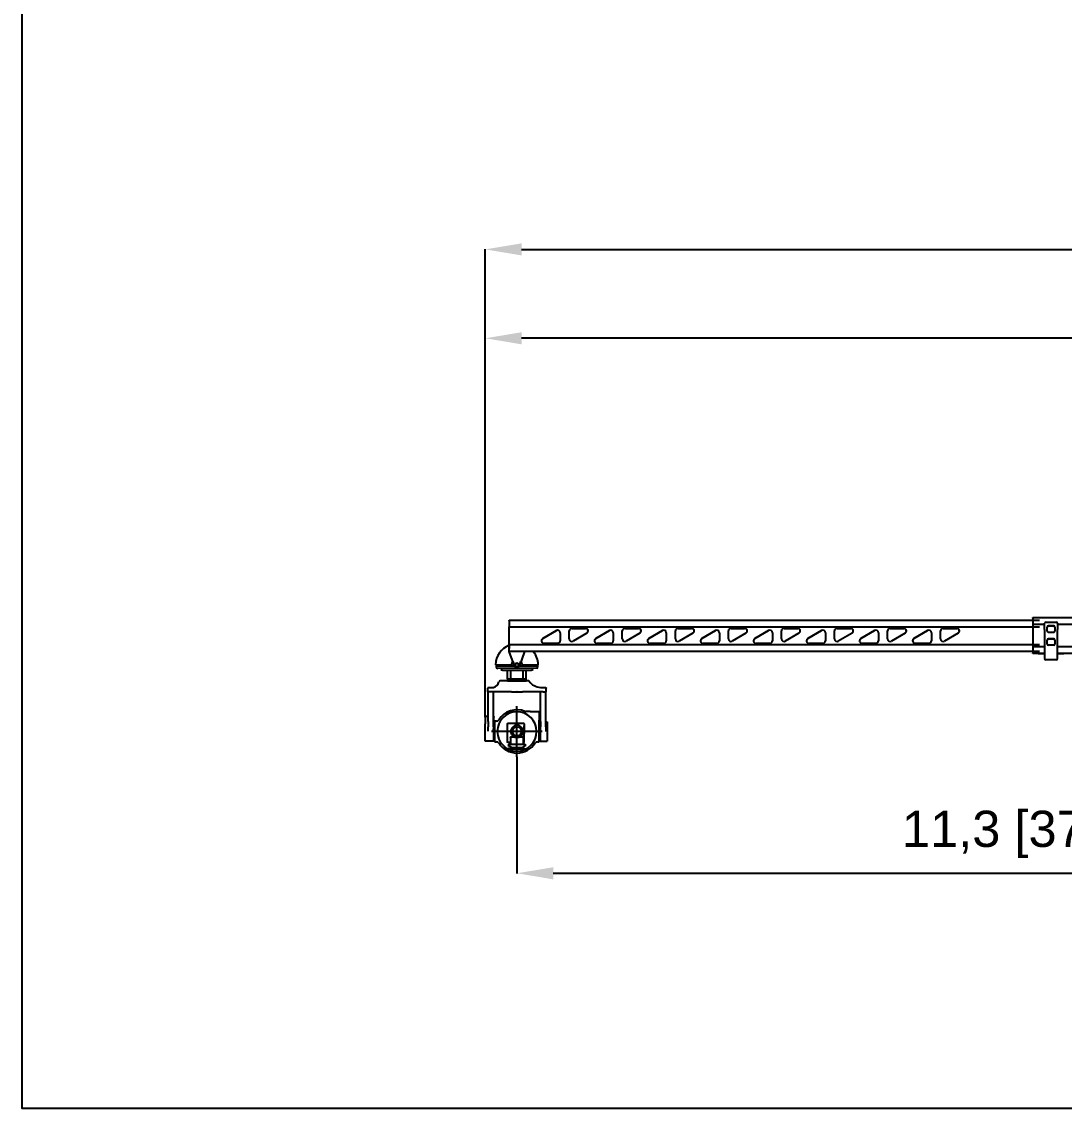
# Model space of a CAD drawing. Header units: inches. Extents: x 19 to 24202, y 17 to 31220.
# Drawn here: x 423 to 8483, y 14420 to 22820 of the extents above; entities that cross this region are included whole.
import ezdxf

# ---------------------------------------------------------------- set-up
doc = ezdxf.new("R2010")
doc.units = ezdxf.units.IN
doc.header["$MEASUREMENT"] = 0
doc.layers.add('AM_5', color=3, linetype='Continuous', lineweight=25)
doc.styles.add('Aktuální-ISO', font='arial.ttf')
doc.styles.get("Standard").update_dxf_attribs({"font": 'arial.ttf'})
doc.dimstyles.new('AM_ISO$0', dxfattribs={"dimtxt": 3.5, "dimasz": 3.5, "dimexe": 1, "dimexo": 1, "dimgap": 1.5, "dimtad": 1, "dimdsep": 46, "dimtxsty": 'Standard', "dimcen": 0, "dimclrd": 256, "dimclre": 256, "dimclrt": 2, "dimadec": 0, "dimazin": 2, "dimtp": 0.1, "dimtm": 0.1, "dimtfac": 0.71, "dimtdec": 3, "dimtmove": 0, "dimatfit": 3, "dimfxl": 1, "dimlwd": -1, "dimlwe": -1, "dimarcsym": 1})

# ---------------------------------------------------------------- blocks, each defined once
blk = doc.blocks.new('*D28')
at = {"layer": 'AM_5', "linetype": 'ByBlock', "transparency": 16777216}
for p, q in [((4007.1, 17449), (4007.1, 20373.6)), ((18501.4, 20372.6), (4287.1, 20372.6)), ((18781.4, 18068), (18781.4, 20373.6))]:
    blk.add_line(p, q, dxfattribs=at)
at = {"layer": 'AM_5', "transparency": 16777216}
for points in [[(4287.1, 20419.3), (4287.1, 20325.9), (4007.1, 20372.6)], [(18501.4, 20419.3), (18501.4, 20325.9), (18781.4, 20372.6)]]:
    blk.add_solid(points, dxfattribs=at)
at = {"layer": 'Defpoints', "color": 0, "transparency": 16777216}
for p in [(4007.1, 20372.6), (18781.4, 18067), (4007.1, 17448)]:
    blk.add_point(p, dxfattribs=at)
at = {"layer": 'AM_5', "color": 2, "transparency": 16777216, "insert": (11394.2, 20672.1), "char_height": 280, "attachment_point": 5, "style": 'Aktuální-ISO'}
blk.add_mtext('14,77 [48´-6´´]', dxfattribs=at)
blk = doc.blocks.new('*D33')
at = {"layer": 'AM_5', "linetype": 'ByBlock', "transparency": 16777216}
for p, q in [((4007.1, 17449), (4007.1, 21060.6)), ((4287.1, 21059.6), (22161.4, 21059.6)), ((22441.4, 18320.1), (22441.4, 21060.6))]:
    blk.add_line(p, q, dxfattribs=at)
at = {"layer": 'AM_5', "transparency": 16777216}
for points in [[(4287.1, 21106.3), (4287.1, 21012.9), (4007.1, 21059.6)], [(22161.4, 21106.3), (22161.4, 21012.9), (22441.4, 21059.6)]]:
    blk.add_solid(points, dxfattribs=at)
at = {"layer": 'Defpoints', "color": 0, "transparency": 16777216}
for p in [(22441.4, 21059.6), (22441.4, 18319.1), (4007.1, 17448)]:
    blk.add_point(p, dxfattribs=at)
at = {"layer": 'AM_5', "color": 2, "transparency": 16777216, "insert": (13224.2, 21359), "char_height": 280, "attachment_point": 5, "style": 'Aktuální-ISO'}
blk.add_mtext('18,43 [60´-7´´]', dxfattribs=at)
blk = doc.blocks.new('kamera')
at = {"color": 253}
for p, q in [((26309.5, 8438.8), (26306.5, 8438.8)), ((26310.3, 8438.8), (26309.5, 8438.8)), ((26309.5, 8438.8), (26309.5, 8438.8)), ((26355.9, 8438.8), (26310.3, 8438.8)), ((26358.6, 8438.8), (26355.9, 8438.8)), ((26380.6, 8438.8), (26358.6, 8438.8)), ((26393.8, 8438.8), (26380.6, 8438.8)), ((26403.3, 8438.8), (26393.8, 8438.8)), ((26436, 8438.8), (26403.3, 8438.8)), ((26436, 8438.8), (26437, 8438.8)), ((26469.6, 8438.8), (26437, 8438.8)), ((26479.2, 8438.8), (26469.6, 8438.8)), ((26492.3, 8438.8), (26479.2, 8438.8)), ((26512.5, 8438.8), (26492.3, 8438.8)), ((26521.3, 8438.8), (26512.5, 8438.8)), ((26522.1, 8438.8), (26521.3, 8438.8)), ((26523, 8438.8), (26522.1, 8438.8)), ((26523, 8438.8), (26523, 8438.8)), ((26213, 8386.8), (26211, 8384.8)), ((26211, 8384.8), (26211, 8382.8)), ((26211, 8352.8), (26211, 8382.8)), ((26234, 8352.8), (26211, 8352.8)), ((26213, 8386.8), (26255, 8386.8)), ((26214, 8124.5), (26214, 8352.8)), ((26393.8, 8352.8), (26234, 8352.8)), ((26254, 8124.5), (26254, 8352.8)), ((26393.8, 8352.8), (26403.3, 8352.8)), ((26403.3, 8352.8), (26436, 8352.8)), ((26437, 8352.8), (26436, 8352.8)), ((26437, 8352.8), (26469.6, 8352.8)), ((26469.6, 8352.8), (26479.2, 8352.8)), ((26639, 8352.8), (26479.2, 8352.8)), ((26618, 8386.8), (26660, 8386.8)), ((26619, 8124.5), (26619, 8352.8)), ((26639, 8352.8), (26662, 8352.8)), ((26659, 8124.5), (26659, 8352.8)), ((26660, 8386.8), (26662, 8384.8)), ((26662, 8384.8), (26662, 8382.8)), ((26662, 8352.8), (26662, 8382.8)), ((26436.8, 7851.8), (26436.2, 8243.2)), ((26192, 8158.5), (26192, 8162.5)), ((26214, 8162.5), (26192, 8162.5)), ((26192, 8158.5), (26192, 8122.7)), ((26257, 8162.5), (26254, 8162.5)), ((26257, 8162.5), (26257, 8158.5)), ((26257, 8122.7), (26257, 8158.5)), ((26537.5, 8200.5), (26507.5, 8200.5)), ((26537.5, 8200.5), (26606.5, 8200.5)), ((26609.5, 8197.5), (26609.5, 8133.5)), ((26192, 8122.7), (26192, 8106.9)), ((26192, 8048.5), (26192, 8106.9)), ((26214, 8124.5), (26214, 8082.7)), ((26254, 8082.7), (26254, 8124.5)), ((26257, 8122.7), (26257, 8106.9)), ((26257, 8046.5), (26257, 8106.9)), ((26263.5, 8124.5), (26263.5, 7970.5)), ((26278.5, 8127.5), (26266.5, 8127.5)), ((26360.5, 8106.5), (26360.5, 7965.5)), ((26361.5, 8107.5), (26365.9, 8107.5)), ((26371.8, 8107.5), (26365.9, 8107.5)), ((26376.5, 8107.5), (26371.8, 8107.5)), ((26492.5, 8107.5), (26376.5, 8107.5)), ((26493.5, 8106.5), (26493.5, 8089.5)), ((26493.5, 8106.5), (26493.5, 8031.5)), ((26493.5, 8106.5), (26493.5, 8106.5)), ((26493.5, 8031.5), (26493.5, 8089.5)), ((26609.5, 7970.5), (26609.5, 8133.5)), ((26616, 8122.5), (26616, 7972.5)), ((26616, 8122.5), (26619, 8122.5)), ((26619, 8124.5), (26619, 8082.7)), ((26659, 8082.7), (26659, 8124.5)), ((26659, 8122.5), (26670, 8122.5)), ((26670, 8122.5), (26670, 7972.5)), ((26192, 8046.5), (26192, 8048.5)), ((26192, 7972.5), (26192, 8046.5)), ((26214, 8048.5), (26214.1, 8048.5)), ((26632.2, 8047.8), (26240.8, 8047.2)), ((26253.9, 8048.5), (26253.9, 8048.5)), ((26257, 7972.5), (26257, 8046.5)), ((26385.5, 7997.5), (26385.5, 8001.5)), ((26385.5, 7997.5), (26385.5, 7955.5)), ((26418.6, 8003.5), (26387.5, 8003.5)), ((26485.5, 8003.5), (26454.4, 8003.5)), ((26487.5, 8001.5), (26487.5, 7997.5)), ((26487.5, 7955.5), (26487.5, 7997.5)), ((26493.5, 7965.5), (26493.5, 8031.5)), ((26257, 7972.5), (26192, 7972.5)), ((26266.5, 7967.5), (26278.5, 7967.5)), ((26365.9, 7964.5), (26361.5, 7964.5)), ((26365.9, 7964.5), (26371.8, 7964.5)), ((26380.3, 7912.5), (26366.7, 7912.5)), ((26370.3, 7949.5), (26370.3, 7935)), ((26370.3, 7949.5), (26500.3, 7949.5)), ((26370.8, 7934.5), (26370.3, 7935)), ((26370.8, 7934.5), (26386.5, 7934.5)), ((26371.8, 7964.5), (26376.5, 7964.5)), ((26376.5, 7964.5), (26384.5, 7964.5)), ((26390, 7912.5), (26380.3, 7912.5)), ((26385.5, 7951.5), (26385.5, 7955.5)), ((26385.5, 7951.5), (26385.5, 7950.5)), ((26386.5, 7949.5), (26387.5, 7949.5)), ((26386.5, 7934.5), (26386.5, 7925)), ((26386.5, 7925), (26387.5, 7924)), ((26387.5, 7924), (26392.9, 7924)), ((26391, 7922.5), (26390, 7922.5)), ((26390, 7922.5), (26390, 7912.5)), ((26390, 7912.5), (26391, 7912.5)), ((26391, 7922.5), (26482, 7922.5)), ((26391, 7912.5), (26482, 7912.5)), ((26485.9, 7924.1), (26480.5, 7924.1)), ((26482, 7912.5), (26483, 7912.5)), ((26482.4, 7922.6), (26483.4, 7922.6)), ((26483, 7912.5), (26483, 7922.5)), ((26492.7, 7912.5), (26483, 7912.5)), ((26485.5, 7949.5), (26486.5, 7949.5)), ((26486.9, 7925.1), (26485.9, 7924.1)), ((26500.3, 7934.5), (26486.5, 7934.5)), ((26486.9, 7934.6), (26486.9, 7925.1)), ((26487.5, 7955.5), (26487.5, 7951.5)), ((26487.5, 7950.5), (26487.5, 7951.5)), ((26488.5, 7964.5), (26492.5, 7964.5)), ((26492.7, 7912.5), (26506.4, 7912.5)), ((26500.3, 7949.5), (26500.3, 7934.5)), ((26594.5, 7967.5), (26606.5, 7967.5)), ((26616, 7972.5), (26649.4, 7972.5)), ((26653.5, 7972.5), (26670, 7972.5))]:
    blk.add_line(p, q, dxfattribs=at)
blk.add_circle((26436.5, 8047.5), 35, dxfattribs=at)
for centre, radius, start, end in [((26235.6, 8447), 63.2, 287.87371, 345.72603), ((26306.5, 8428.8), 10, 90.30612, 165.32515), ((26522.1, 8428.8), 10, 38.80462, 90), ((26628.9, 8511.2), 124.8, 217.52143, 264.98161), ((26436.5, 8047.5), 152, 270.18847, 269.81153), ((26436.5, 8047.5), 167, 67.68852, 147.67241), ((26507.5, 8220.5), 20, 247.68852, 270), ((26606.5, 8197.5), 3, 0, 90), ((26266.5, 8124.5), 3, 90, 180), ((26278.5, 8147.5), 20, 270, 327.67241), ((26361.5, 8106.5), 1, 90, 180), ((26436.5, 8047.5), 47.5, 292.13239, 247.86761), ((26492.5, 8106.5), 1, 0, 90), ((26387.5, 8001.5), 2, 90, 180), ((26485.5, 8001.5), 2, 0, 90), ((26266.5, 7970.5), 3, 180, 270), ((26278.5, 7947.5), 20, 32.32759, 90), ((26436.5, 8047.5), 167, 212.32759, 269.82846), ((26361.5, 7965.5), 1, 180, 270), ((26384.5, 7963.5), 1, 0, 90), ((26386.5, 7950.5), 1, 180, 270), ((26436.5, 8047.5), 167, 270.17154, 327.67241), ((26486.5, 7950.5), 1, 270, 0), ((26488.5, 7963.5), 1, 90, 180), ((26492.5, 7965.5), 1, 270, 0), ((26594.5, 7947.5), 20, 90, 147.67241), ((26606.5, 7970.5), 3, 270, 0), ((26436.5, 8047.5), 152, 269.81153, 270.18847), ((26436.5, 8047.5), 167, 269.82846, 270.17154)]:
    blk.add_arc(centre, radius, start, end, dxfattribs=at)
blk.add_open_spline([(26306.5, 8438.8), (26306.5, 8438.8), (26306.5, 8438.8), (26306.5, 8438.8)], degree=3, dxfattribs=at)
for points, knots in [([(26214, 8048.5), (26214, 8049.4), (26214, 8050.4), (26214, 8052.8), (26214, 8054.2), (26214, 8058.2), (26214, 8060.6), (26214.1, 8069.9), (26214, 8076.5), (26214, 8082.7)], [0.097215, 0.097215, 0.097215, 0.097215, 0.371077, 0.371077, 0.786822, 0.786822, 1.499937, 1.499937, 3.500868, 3.500868, 3.500868, 3.500868]), ([(26254, 8082.7), (26254, 8076.5), (26253.9, 8069.9), (26253.9, 8060.6), (26253.9, 8058.1), (26253.9, 8054.7), (26253.9, 8053.7), (26253.9, 8052), (26253.9, 8051.3), (26253.9, 8049.9), (26253.9, 8049.2), (26253.9, 8048.5)], [0, 0, 0, 0, 2.09324, 2.09324, 2.836735, 2.836735, 3.13237, 3.13237, 3.33448, 3.33448, 3.551551, 3.551551, 3.551551, 3.551551]), ([(26619.1, 8047.5), (26619.1, 8047.5), (26619.1, 8047.5), (26619, 8048.7), (26619, 8049.9), (26619, 8052.2), (26619, 8053.3), (26619, 8061.8), (26619, 8069), (26619, 8078.1), (26619, 8080.5), (26619, 8082.7)], [-0.001801, -0.001801, -0.001801, -0.001801, 0, 0, 0.346593, 0.346593, 0.67107, 0.67107, 2.775904, 2.775904, 3.505598, 3.505598, 3.505598, 3.505598]), ([(26659, 8082.7), (26659, 8080.5), (26659, 8078.1), (26658.9, 8068.9), (26658.9, 8061.7), (26658.9, 8053.2), (26658.9, 8052.1), (26658.9, 8049.8), (26658.9, 8048.6), (26658.9, 8047.5), (26658.9, 8047.5), (26658.9, 8047.5)], [0, 0, 0, 0, 0.765388, 0.765388, 2.984152, 2.984152, 3.323036, 3.323036, 3.676875, 3.676875, 3.678759, 3.678759, 3.678759, 3.678759]), ([(26418.6, 8003.5), (26418.6, 8003.5), (26418.6, 8003.5), (26418.7, 8003.5), (26418.7, 8003.5), (26418.9, 8003.4), (26419.1, 8003.4), (26420, 8003.2), (26421, 8003), (26423.2, 8002.7), (26425.1, 8002.4), (26430.2, 8001.9), (26433.5, 8001.7), (26440.5, 8001.8), (26443.7, 8002), (26448.6, 8002.5), (26450.4, 8002.8), (26452.3, 8003.1), (26453, 8003.2), (26453.7, 8003.3), (26453.9, 8003.4), (26454.2, 8003.4), (26454.3, 8003.5), (26454.4, 8003.5), (26454.4, 8003.5), (26454.4, 8003.5)], [-7.415109, -7.415109, -7.415109, -7.415109, -7.384028, -7.384028, -7.351449, -7.351449, -7.271837, -7.271837, -6.996388, -6.996388, -6.391073, -6.391073, -5.657282, -5.657282, -4.933058, -4.933058, -4.346833, -4.346833, -4.091013, -4.091013, -3.97253, -3.97253, -3.899901, -3.899901, -3.850288, -3.850288, -3.850288, -3.850288]), ([(26649.4, 7972.5), (26649.4, 7972.5), (26649.5, 7972.5), (26649.7, 7972.5), (26649.8, 7972.5), (26650.2, 7972.5), (26650.4, 7972.5), (26650.9, 7972.5), (26651.2, 7972.5), (26651.7, 7972.5), (26652, 7972.5), (26652.5, 7972.5), (26652.7, 7972.5), (26653.1, 7972.5), (26653.3, 7972.5), (26653.5, 7972.5), (26653.5, 7972.5), (26653.5, 7972.5)], [0.3114615, 0.3114615, 0.3114615, 0.3114615, 0.3893268, 0.3893268, 0.4671922, 0.4671922, 0.5450576, 0.5450576, 0.6229229, 0.6229229, 0.7007883, 0.7007883, 0.7786537, 0.7786537, 0.856519, 0.856519, 0.9343844, 0.9343844, 0.9343844, 0.9343844])]:
    blk.add_open_spline(points, degree=3, knots=knots, dxfattribs=at)
blk = doc.blocks.new('*D36')
at = {"layer": 'AM_5', "linetype": 'ByBlock', "transparency": 16777216}
for p, q in [((4251.9, 17136.3), (4251.9, 16235.2)), ((15552, 17136.3), (15552, 16235.2)), ((4531.9, 16236.2), (15272, 16236.2))]:
    blk.add_line(p, q, dxfattribs=at)
at = {"layer": 'AM_5', "transparency": 16777216}
for points in [[(4531.9, 16282.8), (4531.9, 16189.5), (4251.9, 16236.2)], [(15272, 16282.8), (15272, 16189.5), (15552, 16236.2)]]:
    blk.add_solid(points, dxfattribs=at)
at = {"layer": 'Defpoints', "color": 0, "transparency": 16777216}
for p in [(4251.9, 17137.3), (15552, 17137.3), (15552, 16236.2)]:
    blk.add_point(p, dxfattribs=at)
at = {"layer": 'AM_5', "color": 2, "transparency": 16777216, "insert": (9902, 16537.9), "char_height": 280, "attachment_point": 5, "style": 'Aktuální-ISO'}
blk.add_mtext('11,3 [37´-1´´] Telescopic range', dxfattribs=at)

msp = doc.modelspace()

# ---------------------------------------------------------------- linework, layer by layer
at = {"color": 253}
for p, q in [((4191.365, 18189.486), (4191.365, 18193.486)), ((4191.365, 18193.486), (8291.365, 18193.486)), ((4191.365, 18189.486), (4191.365, 18141.886)), ((8241.365, 18208.888), (8241.365, 18212.888)), ((8241.365, 18212.888), (12341.365, 18212.888)), ((8241.365, 18208.888), (8241.365, 18188.255)), ((8241.365, 18188.255), (8241.365, 18187.737)), ((8241.365, 18187.737), (8241.365, 18178.543)), ((8241.365, 18178.025), (8241.365, 18178.543)), ((8241.365, 18178.025), (8241.365, 18161.788)), ((8241.365, 18161.288), (8241.365, 18161.788)), ((8241.365, 18161.288), (8241.365, 17986.288)), ((8241.365, 18161.288), (8241.365, 18161.288)), ((8241.365, 18161.288), (8331.365, 18161.288)), ((8331.365, 18119.789), (8331.365, 18168.789)), ((8341.365, 18178.789), (8421.365, 18178.789)), ((8361.365, 18148.789), (8401.365, 18148.789)), ((8401.365, 18148.788), (8361.365, 18148.788)), ((8431.365, 18168.789), (8431.365, 18119.789)), ((8431.365, 18161.288), (12341.365, 18161.288)), ((4191.265, 17950.286), (4191.265, 18111.886)), ((4191.365, 18090.886), (4191.365, 18141.886)), ((4191.365, 18141.886), (8291.365, 18141.886)), ((4191.365, 18090.886), (4191.365, 18090.886)), ((4191.365, 18040.886), (4191.365, 18090.886)), ((4450.543, 18051.206), (4556.365, 18112.305)), ((4556.365, 18112.305), (4450.543, 18051.206)), ((4586.365, 18094.984), (4586.365, 18033.886)), ((4656.365, 18048.788), (4656.365, 18109.886)), ((4676.365, 18129.886), (4782.186, 18129.886)), ((4782.186, 18129.886), (4676.365, 18129.886)), ((4792.187, 18092.566), (4686.365, 18031.467)), ((4860.543, 18051.206), (4966.365, 18112.305)), ((4966.365, 18112.305), (4860.543, 18051.206)), ((4996.365, 18094.984), (4996.365, 18033.886)), ((5066.365, 18048.788), (5066.365, 18109.886)), ((5086.365, 18129.886), (5192.186, 18129.886)), ((5192.186, 18129.886), (5086.365, 18129.886)), ((5202.187, 18092.566), (5096.365, 18031.467)), ((5270.543, 18051.206), (5376.365, 18112.305)), ((5376.365, 18112.305), (5270.543, 18051.206)), ((5406.365, 18094.984), (5406.365, 18033.886)), ((5476.365, 18048.788), (5476.365, 18109.886)), ((5496.365, 18129.886), (5602.186, 18129.886)), ((5602.186, 18129.886), (5496.365, 18129.886)), ((5612.187, 18092.566), (5506.365, 18031.467)), ((5680.543, 18051.206), (5786.365, 18112.305)), ((5786.365, 18112.305), (5680.543, 18051.206)), ((5816.365, 18094.984), (5816.365, 18033.886)), ((5886.365, 18048.788), (5886.365, 18109.886)), ((5906.365, 18129.886), (6012.186, 18129.886)), ((6012.186, 18129.886), (5906.365, 18129.886)), ((6022.187, 18092.566), (5916.365, 18031.467)), ((6090.543, 18051.206), (6196.365, 18112.305)), ((6196.365, 18112.305), (6090.543, 18051.206)), ((6226.365, 18094.984), (6226.365, 18033.886)), ((6296.365, 18048.788), (6296.365, 18109.886)), ((6316.365, 18129.886), (6422.186, 18129.886)), ((6422.186, 18129.886), (6316.365, 18129.886)), ((6432.187, 18092.566), (6326.365, 18031.467)), ((6500.543, 18051.206), (6606.365, 18112.305)), ((6606.365, 18112.305), (6500.543, 18051.206)), ((6636.365, 18094.984), (6636.365, 18033.886)), ((6706.365, 18048.788), (6706.365, 18109.886)), ((6726.365, 18129.886), (6832.186, 18129.886)), ((6832.186, 18129.886), (6726.365, 18129.886)), ((6842.187, 18092.566), (6736.365, 18031.467)), ((6910.543, 18051.206), (7016.365, 18112.305)), ((7016.365, 18112.305), (6910.543, 18051.206)), ((7046.365, 18094.984), (7046.365, 18033.886)), ((7116.365, 18048.788), (7116.365, 18109.886)), ((7136.365, 18129.886), (7242.186, 18129.886)), ((7242.186, 18129.886), (7136.365, 18129.886)), ((7252.187, 18092.566), (7146.365, 18031.467)), ((7320.543, 18051.206), (7426.365, 18112.305)), ((7426.365, 18112.305), (7320.543, 18051.206)), ((7456.365, 18094.984), (7456.365, 18033.886)), ((7526.365, 18048.788), (7526.365, 18109.886)), ((7546.365, 18129.886), (7652.186, 18129.886)), ((7652.186, 18129.886), (7546.365, 18129.886)), ((7662.187, 18092.566), (7556.365, 18031.467)), ((8331.365, 18119.789), (8331.365, 18115.789)), ((8331.365, 18115.789), (8331.365, 17896.789)), ((8351.365, 18119.789), (8351.365, 18138.789)), ((8351.365, 18111.789), (8351.365, 18119.789)), ((8351.365, 18108.789), (8351.365, 18111.789)), ((8401.365, 18098.789), (8361.365, 18098.789)), ((8411.365, 18138.789), (8411.365, 18119.789)), ((8411.365, 18119.789), (8411.365, 18111.789)), ((8411.365, 18111.789), (8411.365, 18108.789)), ((8431.365, 18115.789), (8431.365, 18119.789)), ((8431.365, 17896.789), (8431.365, 18115.789)), ((4191.365, 18001.886), (4191.365, 18040.886)), ((4191.365, 18001.386), (4191.365, 18001.886)), ((8291.365, 18001.886), (4191.365, 18001.886)), ((4191.365, 18001.386), (4191.365, 17985.15)), ((4191.365, 17984.632), (4191.365, 17985.15)), ((4191.365, 17984.632), (4191.365, 17975.437)), ((4566.365, 18013.886), (4460.544, 18013.886)), ((4976.365, 18013.886), (4870.544, 18013.886)), ((5386.365, 18013.886), (5280.544, 18013.886)), ((5796.365, 18013.886), (5690.544, 18013.886)), ((6206.365, 18013.886), (6100.544, 18013.886)), ((6616.365, 18013.886), (6510.544, 18013.886)), ((7026.365, 18013.886), (6920.544, 18013.886)), ((7436.365, 18013.886), (7330.544, 18013.886)), ((8241.365, 17985.788), (8241.365, 17986.288)), ((8331.365, 17986.288), (8241.365, 17986.288)), ((8241.365, 17985.788), (8241.365, 17969.552)), ((8351.365, 18008.789), (8351.365, 18038.789)), ((8361.365, 18048.789), (8401.365, 18048.789)), ((8401.365, 18048.788), (8361.365, 18048.788)), ((8401.365, 17998.789), (8361.365, 17998.789)), ((8411.365, 18038.789), (8411.365, 18008.789)), ((12341.365, 17986.288), (8431.365, 17986.288)), ((8291.365, 17950.286), (4191.265, 17950.286)), ((4191.365, 17975.437), (4191.365, 17974.919)), ((4232.578, 17840.025), (4192.314, 17950.286)), ((4232.578, 17840.024), (4192.314, 17950.286)), ((4310.416, 17950.286), (4270.152, 17840.025)), ((4310.416, 17950.286), (4270.152, 17840.024)), ((8291.365, 17950.283), (4396.34, 17950.283)), ((8241.365, 17969.034), (8241.365, 17969.552)), ((8241.365, 17969.034), (8241.365, 17959.839)), ((8241.365, 17959.839), (8241.365, 17959.321)), ((8241.365, 17959.321), (8241.365, 17938.688)), ((8241.365, 17934.688), (8241.365, 17938.688)), ((8241.365, 17934.687), (8241.365, 17934.688)), ((8241.365, 17934.688), (8241.365, 17934.688)), ((8331.365, 17934.688), (8241.365, 17934.688)), ((8241.365, 17934.687), (8241.365, 17934.685)), ((8278.865, 17934.685), (8241.365, 17934.685)), ((8281.865, 17934.686), (8331.365, 17934.686)), ((8331.365, 17896.789), (8331.365, 17896.788)), ((12341.365, 17934.688), (8431.365, 17934.688)), ((8431.365, 17934.686), (8480.865, 17934.686)), ((8431.365, 17896.788), (8431.365, 17896.789)), ((4086.473, 17848.385), (4209.553, 17848.385)), ((4091.446, 17848.385), (4091.446, 17830.385)), ((4233.246, 17838.387), (4091.446, 17838.387)), ((4091.446, 17830.385), (4091.446, 17830.382)), ((4098.446, 17820.846), (4098.446, 17820.846)), ((4098.446, 17820.843), (4098.446, 17820.843)), ((4404.446, 17820.843), (4101.446, 17820.382)), ((4131.446, 17817.885), (4131.446, 17808.385)), ((4131.446, 17808.385), (4131.446, 17808.382)), ((4209.446, 17848.384), (4209.446, 17838.387)), ((4209.446, 17848.383), (4209.553, 17848.383)), ((4209.553, 17848.383), (4209.553, 17848.384)), ((4220.321, 17873.584), (4232.578, 17840.018)), ((4220.321, 17873.583), (4232.578, 17840.017)), ((4229.523, 17848.385), (4229.526, 17848.385)), ((4233.246, 17838.386), (4233.26, 17838.386)), ((4269.47, 17838.386), (4269.646, 17838.386)), ((4331.996, 17838.387), (4269.646, 17838.387)), ((4270.152, 17840.017), (4282.455, 17873.71)), ((4270.152, 17840.018), (4282.455, 17873.71)), ((4273.204, 17848.385), (4273.207, 17848.385)), ((4293.338, 17848.385), (4416.419, 17848.385)), ((4293.339, 17848.384), (4293.339, 17848.383)), ((4293.339, 17848.383), (4293.446, 17848.383)), ((4293.446, 17848.384), (4293.446, 17838.387)), ((4411.446, 17838.385), (4331.996, 17838.387)), ((4371.446, 17808.385), (4371.446, 17820.793)), ((4371.446, 17808.382), (4371.446, 17808.385)), ((4386.446, 17838.386), (4381.446, 17838.386)), ((4411.446, 17848.385), (4411.446, 17830.385)), ((4411.446, 17830.382), (4411.446, 17830.385)), ((8421.365, 17886.788), (8341.365, 17886.788)), ((4139.634, 17805.382), (4363.258, 17805.382)), ((4178.946, 17739.389), (4178.946, 17805.388)), ((4178.946, 17739.389), (4178.946, 17726.889)), ((4178.946, 17739.389), (4323.946, 17739.389)), ((4178.946, 17726.889), (4178.946, 17726.881)), ((4181.446, 17724.381), (4322.102, 17724.384)), ((4203.946, 17739.389), (4203.946, 17805.388)), ((4298.946, 17739.389), (4298.946, 17805.389)), ((4323.946, 17739.389), (4323.946, 17805.389)), ((4323.946, 17726.889), (4323.946, 17739.389)), ((4323.946, 17726.879), (4323.946, 17726.889))]:
    msp.add_line(p, q, dxfattribs=at)
msp.add_lwpolyline([(24182.836, 14419.653), (24182.836, 31219.653), (422.836, 31219.653), (422.836, 14419.653)], close=True)
msp.add_circle((4251.365, 17846.886), 14, dxfattribs=at)
for centre, radius, start, end in [((8341.365, 18168.789), 10, 90, 180), ((8361.365, 18138.789), 10, 90, 180), ((8361.365, 18138.788), 10, 90, 180), ((8401.365, 18138.789), 10, 0, 90), ((8401.365, 18138.788), 10, 0, 90), ((8421.365, 18168.789), 10, 0, 90), ((4566.365, 18094.984), 20, 0, 120.0009359), ((4566.365, 18094.984), 20, 0, 120.0009358), ((4676.365, 18109.886), 20, 90, 180), ((4676.365, 18109.886), 20, 90, 180), ((4782.186, 18109.886), 20, 300.0009358, 90), ((4782.186, 18109.886), 20, 0.0003167, 90), ((4976.365, 18094.984), 20, 0, 120.0009359), ((4976.365, 18094.984), 20, 0, 120.0009358), ((5086.365, 18109.886), 20, 90, 180), ((5086.365, 18109.886), 20, 90, 180), ((5192.186, 18109.886), 20, 300.0009358, 90), ((5192.186, 18109.886), 20, 0.0003167, 90), ((5386.365, 18094.984), 20, 0, 120.0009359), ((5386.365, 18094.984), 20, 0, 120.0009358), ((5496.365, 18109.886), 20, 90, 180), ((5496.365, 18109.886), 20, 90, 180), ((5602.186, 18109.886), 20, 300.0009358, 90), ((5602.186, 18109.886), 20, 0.0003167, 90), ((5796.365, 18094.984), 20, 0, 120.0009359), ((5796.365, 18094.984), 20, 0, 120.0009358), ((5906.365, 18109.886), 20, 90, 180), ((5906.365, 18109.886), 20, 90, 180), ((6012.186, 18109.886), 20, 300.0009358, 90), ((6012.186, 18109.886), 20, 0.0003167, 90), ((6206.365, 18094.984), 20, 0, 120.0009359), ((6206.365, 18094.984), 20, 0, 120.0009358), ((6316.365, 18109.886), 20, 90, 180), ((6316.365, 18109.886), 20, 90, 180), ((6422.186, 18109.886), 20, 300.0009358, 90), ((6422.186, 18109.886), 20, 0.0003167, 90), ((6616.365, 18094.984), 20, 0, 120.0009359), ((6616.365, 18094.984), 20, 0, 120.0009358), ((6726.365, 18109.886), 20, 90, 180), ((6726.365, 18109.886), 20, 90, 180), ((6832.186, 18109.886), 20, 300.0009358, 90), ((6832.186, 18109.886), 20, 0.0003167, 90), ((7026.365, 18094.984), 20, 0, 120.0009359), ((7026.365, 18094.984), 20, 0, 120.0009358), ((7136.365, 18109.886), 20, 90, 180), ((7136.365, 18109.886), 20, 90, 180), ((7242.186, 18109.886), 20, 300.0009358, 90), ((7242.186, 18109.886), 20, 0.0003167, 90), ((7436.365, 18094.984), 20, 0, 120.0009359), ((7436.365, 18094.984), 20, 0, 120.0009358), ((7546.365, 18109.886), 20, 90, 180), ((7546.365, 18109.886), 20, 90, 180), ((7652.186, 18109.886), 20, 300.0009358, 90), ((7652.186, 18109.886), 20, 0.0003167, 90), ((8361.365, 18108.789), 10, 180, 270), ((8401.365, 18108.789), 10, 270, 0), ((4251.446, 17845.385), 165, 111.3911052, 178.9582012), ((4460.544, 18033.886), 20, 120.0009358, 270), ((4460.544, 18033.886), 20, 120.0009359, 179.9996835), ((4566.365, 18033.886), 20, 270, 0), ((4676.365, 18048.788), 20, 180, 300.0009359), ((4870.544, 18033.886), 20, 120.0009358, 270), ((4870.544, 18033.886), 20, 120.0009359, 179.9996835), ((4976.365, 18033.886), 20, 270, 0), ((5086.365, 18048.788), 20, 180, 300.0009359), ((5280.544, 18033.886), 20, 120.0009358, 270), ((5280.544, 18033.886), 20, 120.0009359, 179.9996835), ((5386.365, 18033.886), 20, 270, 0), ((5496.365, 18048.788), 20, 180, 300.0009359), ((5690.544, 18033.886), 20, 120.0009358, 270), ((5690.544, 18033.886), 20, 120.0009359, 179.9996835), ((5796.365, 18033.886), 20, 270, 0), ((5906.365, 18048.788), 20, 180, 300.0009359), ((6100.544, 18033.886), 20, 120.0009358, 270), ((6100.544, 18033.886), 20, 120.0009359, 179.9996835), ((6206.365, 18033.886), 20, 270, 0), ((6316.365, 18048.788), 20, 180, 300.0009359), ((6510.544, 18033.886), 20, 120.0009358, 270), ((6510.544, 18033.886), 20, 120.0009359, 179.9996835), ((6616.365, 18033.886), 20, 270, 0), ((6726.365, 18048.788), 20, 180, 300.0009359), ((6920.544, 18033.886), 20, 120.0009358, 270), ((6920.544, 18033.886), 20, 120.0009359, 179.9996835), ((7026.365, 18033.886), 20, 270, 0), ((7136.365, 18048.788), 20, 180, 300.0009359), ((7330.544, 18033.886), 20, 120.0009358, 270), ((7330.544, 18033.886), 20, 120.0009359, 179.9996835), ((7436.365, 18033.886), 20, 270, 0), ((7546.365, 18048.788), 20, 180, 300.0009359), ((8361.365, 18038.789), 10, 90, 180), ((8361.365, 18038.788), 10, 90, 180), ((8361.365, 18008.789), 10, 180, 270), ((8401.365, 18038.789), 10, 0, 90), ((8401.365, 18038.788), 10, 0, 90), ((8401.365, 18008.789), 10, 270, 0), ((4251.446, 17845.385), 165, 1.0417987, 39.4757526), ((8341.365, 17896.788), 10, 180, 270), ((8421.365, 17896.788), 10, 270, 0), ((4101.446, 17830.385), 10, 180, 252.5423967), ((4101.446, 17830.382), 10, 180, 252.5423968), ((4251.446, 17845.384), 42, 137.8192392, 175.9039564), ((4251.446, 17845.383), 42, 137.8186546, 175.9039563), ((4251.365, 17846.886), 20, 200.0607691, 339.9392311), ((4251.365, 17846.885), 20, 200.0607691, 339.9392311), ((4251.365, 17846.879), 20, 200.0607689, 205.1258127), ((4251.365, 17846.877), 20, 200.0607689, 205.1223153), ((4251.365, 17846.886), 14, 0.0002262, 179.9997738), ((4251.365, 17846.879), 20, 334.8741873, 339.9392312), ((4251.365, 17846.877), 20, 334.8776847, 339.9392312), ((4251.446, 17845.383), 42, 4.0960436, 42.4151569), ((4251.446, 17845.384), 42, 4.0960437, 42.4145738), ((4401.446, 17830.385), 10, 287.4576032, 0), ((4401.446, 17830.382), 10, 287.4576033, 0), ((4181.446, 17726.881), 2.5, 180, 270)]:
    msp.add_arc(centre, radius, start, end, dxfattribs=at)
for points, knots in [([(4098.446, 17820.843), (4098.64, 17820.782), (4098.835, 17820.727), (4099.229, 17820.629), (4099.428, 17820.586), (4099.828, 17820.512), (4100.028, 17820.481), (4100.432, 17820.432), (4100.634, 17820.413), (4101.04, 17820.388), (4101.243, 17820.382), (4101.446, 17820.382)], [1.266103672, 1.266103672, 1.266103672, 1.266103672, 1.327042203, 1.327042203, 1.387980734, 1.387980734, 1.448919265, 1.448919265, 1.509857796, 1.509857796, 1.570796327, 1.570796327, 1.570796327, 1.570796327]), ([(4139.634, 17805.382), (4138.903, 17805.382), (4138.195, 17805.382), (4136.947, 17805.382), (4136.388, 17805.382), (4135.472, 17805.382), (4135.104, 17805.382), (4134.603, 17805.382), (4134.498, 17805.382), (4134.436, 17805.382), (4134.434, 17805.382), (4134.426, 17805.382), (4134.424, 17805.382), (4134.42, 17805.382), (4134.418, 17805.382), (4134.413, 17805.382), (4134.41, 17805.382), (4134.403, 17805.383), (4134.399, 17805.383), (4134.387, 17805.383), (4134.378, 17805.383), (4134.332, 17805.384), (4134.294, 17805.386), (4134.211, 17805.391), (4134.166, 17805.395), (4133.985, 17805.415), (4133.85, 17805.439), (4133.407, 17805.55), (4133.105, 17805.68), (4132.566, 17806.023), (4132.322, 17806.24), (4131.919, 17806.734), (4131.756, 17807.017), (4131.529, 17807.612), (4131.463, 17807.932), (4131.447, 17808.294), (4131.446, 17808.338), (4131.446, 17808.382)], [0, 0, 0, 0, 0.22701992, 0.22701992, 0.44994206, 0.44994206, 0.67302912, 0.67302912, 0.89609811, 0.89609811, 0.9044694, 0.9044694, 0.90653337, 0.90653337, 0.90793814, 0.90793814, 0.9093476, 0.9093476, 0.9107581, 0.9107581, 0.91359606, 0.91359606, 0.92492365, 0.92492365, 0.93853687, 0.93853687, 0.97945611, 0.97945611, 1.07559332, 1.07559332, 1.17115868, 1.17115868, 1.26675046, 1.26675046, 1.36234136, 1.36234136, 1.37550695, 1.37550695, 1.37550695, 1.37550695]), ([(4371.446, 17808.382), (4371.446, 17808.058), (4371.392, 17807.729), (4371.186, 17807.121), (4371.034, 17806.832), (4370.65, 17806.323), (4370.415, 17806.096), (4369.891, 17805.734), (4369.596, 17805.593), (4369.139, 17805.459), (4368.983, 17805.427), (4368.748, 17805.396), (4368.669, 17805.389), (4368.564, 17805.384), (4368.539, 17805.384), (4368.507, 17805.383), (4368.5, 17805.383), (4368.49, 17805.383), (4368.486, 17805.383), (4368.478, 17805.382), (4368.474, 17805.382), (4368.464, 17805.382), (4368.462, 17805.382), (4368.456, 17805.382), (4368.454, 17805.382), (4368.448, 17805.382), (4368.445, 17805.382), (4368.43, 17805.382), (4368.413, 17805.382), (4368.317, 17805.382), (4368.179, 17805.382), (4367.709, 17805.382), (4367.317, 17805.382), (4366.361, 17805.382), (4365.787, 17805.382), (4364.571, 17805.382), (4363.924, 17805.382), (4363.258, 17805.382)], [0, 0, 0, 0, 0.09728761, 0.09728761, 0.19281761, 0.19281761, 0.2884107, 0.2884107, 0.38400153, 0.38400153, 0.43133289, 0.43133289, 0.45517681, 0.45517681, 0.46271126, 0.46271126, 0.46515422, 0.46515422, 0.46636063, 0.46636063, 0.46880702, 0.46880702, 0.47366708, 0.47366708, 0.47978854, 0.47978854, 0.49813866, 0.49813866, 0.55321076, 0.55321076, 0.71949627, 0.71949627, 0.94599513, 0.94599513, 1.16905531, 1.16905531, 1.37611683, 1.37611683, 1.37611683, 1.37611683]), ([(4323.946, 17726.879), (4323.946, 17726.608), (4323.901, 17726.335), (4323.729, 17725.827), (4323.602, 17725.587), (4323.283, 17725.162), (4323.087, 17724.974), (4322.65, 17724.672), (4322.404, 17724.554), (4322.023, 17724.443), (4321.894, 17724.416), (4321.698, 17724.39), (4321.632, 17724.385), (4321.548, 17724.381), (4321.53, 17724.38), (4321.506, 17724.379), (4321.499, 17724.379), (4321.487, 17724.379), (4321.482, 17724.379), (4321.474, 17724.379), (4321.471, 17724.379), (4321.464, 17724.379), (4321.461, 17724.379), (4321.456, 17724.379), (4321.454, 17724.379), (4321.448, 17724.379), (4321.446, 17724.379), (4321.432, 17724.379), (4321.418, 17724.379), (4321.335, 17724.378), (4321.217, 17724.378), (4320.783, 17724.378), (4320.39, 17724.378), (4319.412, 17724.378), (4318.817, 17724.378), (4317.499, 17724.378), (4316.759, 17724.378), (4315.33, 17724.378), (4314.634, 17724.378), (4313.946, 17724.378)], [0, 0, 0, 0, 0.08107308, 0.08107308, 0.16068141, 0.16068141, 0.24034232, 0.24034232, 0.32000133, 0.32000133, 0.35944351, 0.35944351, 0.37927278, 0.37927278, 0.38471348, 0.38471348, 0.38679444, 0.38679444, 0.38882764, 0.38882764, 0.3908522, 0.3908522, 0.39488792, 0.39488792, 0.40077887, 0.40077887, 0.41843499, 0.41843499, 0.4714159, 0.4714159, 0.63118567, 0.63118567, 0.87447422, 0.87447422, 1.11344353, 1.11344353, 1.35245521, 1.35245521, 1.5590499, 1.5590499, 1.5590499, 1.5590499])]:
    msp.add_open_spline(points, degree=3, knots=knots, dxfattribs=at)

# ---------------------------------------------------------------- block references
msp.add_blockref('kamera', (-22184.877, 9285.536))

# ---------------------------------------------------------------- dimensions: what is measured, and where the dimension line sits
at = {"layer": 'AM_5', "color": 2}
for base, p1, p2, text, override, picture, middle in [((22441.365, 21059.606), (4007.09, 17448.018), (22441.365, 18319.073), '18,43 [60´-7´´]', {"dimtxt": 280, "dimasz": 280, "dimgap": 120, "dimtxsty": 'Aktuální-ISO', "dimadec": 2}, '*D33', (13224.228, 21359.047)), ((15552.034, 16236.158), (4251.934, 17137.336), (15552.034, 17137.264), '11,3 [37´-1´´] Telescopic range', {"dimtxt": 280, "dimasz": 280, "dimgap": 120, "dimpost": '', "dimtxsty": 'Aktuální-ISO', "dimadec": 2}, '*D36', (9901.984, 16537.891))]:
    dim = msp.add_linear_dim(base=base, p1=p1, p2=p2, text=text, dimstyle='AM_ISO$0', override=override, dxfattribs=at)
    dim.commit()
    dim.dimension.update_dxf_attribs({"geometry": picture, "text_midpoint": middle})
dim = msp.add_linear_dim(base=(4007.09, 20372.616), p1=(18781.365, 18066.991), p2=(4007.09, 17448.018), angle=180, text='14,77 [48´-6´´]', dimstyle='AM_ISO$0', override={"dimtxt": 280, "dimasz": 280, "dimgap": 120, "dimtxsty": 'Aktuální-ISO', "dimadec": 2}, dxfattribs=at)
dim.commit()
dim.dimension.update_dxf_attribs({"geometry": '*D28', "text_midpoint": (11394.228, 20672.057)})

doc.saveas('drawing.dxf')
